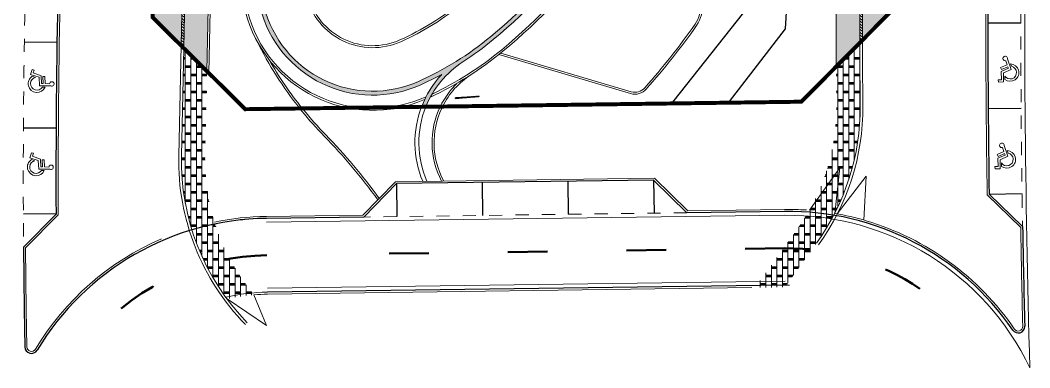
# Model space of a CAD drawing. Header units: inches. Extents: x 685564 to 685654, y 2762991 to 2763113.
# Drawn here: x 685568 to 685644.5, y 2762990.9 to 2763017.2 of the extents above; entities that cross this region are included whole.
import ezdxf

# ---------------------------------------------------------------- set-up
doc = ezdxf.new("R2010")
doc.units = ezdxf.units.IN
doc.header["$MEASUREMENT"] = 0
for name, pattern in [('BASE SITE$0$CENTER', [2, 1.25, -0.25, 0.25, -0.25]), ('J24-02000-XREF-ROAD BASE-(180-188)$0$0.3-0.6', [0.8999999999999999, 0.3, -0.6]), ('J24-02000-XREF-ROAD BASE-(180-188)$0$DASHED2', [0.375, 0.25, -0.125]), ('J24-02000-XREF-ROAD BASE-(180-188)$0$X-Road Base$0$1-1', [0.2, 0.1, -0.1])]:
    doc.linetypes.add(name, pattern=pattern)
for name, color, linetype, lineweight in [('BASE SITE$0$J22-04200-XRF-ROAD BASE$0$J22-04200-XRF-ROAD BASE$0$L-SITE', 91, 'Continuous', 9), ('BASE SITE$0$L-BASE-ROAD CENTER', 10, 'BASE SITE$0$CENTER', 9), ('H - CURB STONE 15 CM', 210, 'Continuous', 5), ('H - OLD HATCH', 144, 'Continuous', 5), ('H - SEPERATION LINE', 214, 'Continuous', 5), ('HDB -HS-BASE- ASPHALT-COLOR (BLUE)', 253, 'Continuous', 9), ('HDB -HS-BASE- ASPHALT-COLOR (RED)', 253, 'Continuous', 9), ('HDB -HS-BASE- ASPHALT-COLOR (WHITE)', 253, 'Continuous', 9), ('HDB -HS-BASE- CURB CONC. 10 CM', 150, 'Continuous', 20), ('HDB -HS-BASE- CURB CONC. 15 CM', 34, 'Continuous', 20), ('HDB -HS-BASE- EXISTING R-CURB', 253, 'Continuous', 20), ('HDB -HS-BASE- LIMIT OF WORK', 1, 'Continuous', 9), ('HDB -HS-BASE- SEPERATION LINE', 253, 'Continuous', 9), ('HDB -HS-BASE- TACTILE - (FIBER GLASS)', 253, 'Continuous', 9), ('J24-02000-XREF-ROAD BASE-(180-188)$0$C-M-1', 7, 'J24-02000-XREF-ROAD BASE-(180-188)$0$0.3-0.6', 50), ('J24-02000-XREF-ROAD BASE-(180-188)$0$C-PARKING', 8, 'J24-02000-XREF-ROAD BASE-(180-188)$0$DASHED2', 15), ('J24-02000-XREF-ROAD BASE-(180-188)$0$C-RD-SHY', 253, 'Continuous', 9)]:
    doc.layers.add(name, color=color, linetype=linetype, lineweight=lineweight)
for name, color, linetype in [('HDB -HS- FURNITURE-SIGNAGE-2', 10, 'Continuous'), ('HDB -PL-SEPERATION MOWING', 40, 'Continuous'), ('J24-02000-XREF-ROAD BASE-(180-188)$0$C-EXISTING ROAD', 253, 'Continuous'), ('J24-02000-XREF-ROAD BASE-(180-188)$0$C-PARKING LINE', 8, 'J24-02000-XREF-ROAD BASE-(180-188)$0$DASHED2')]:
    doc.layers.add(name, color=color, linetype=linetype)
pattern_1 = [(90, (-2000, 0), (-0.4191, -3.847824497393695e-11), []), (180.0000000052604, (-2000.000000000116, 1.143000000156462), (-0.4190999999416997, -0.6350000000384782), [0.4191, -0.4191]), (180.0000000052604, (-2000.000000000116, 1.015999999828637), (-0.4190999999416997, -0.6350000000384782), [0.4191, -0.4191]), (90, (-2000.069850000087, 1.143000000156462), (-0.4191000000583004, 0.6349999999615218), [-1.143, 0.127]), (90, (-2000.139700000058, 1.143000000156462), (-0.4191000000583004, 0.6349999999615218), [-1.143, 0.127]), (90, (-2000.209550000145, 1.143000000156462), (-0.4191000000583004, 0.6349999999615218), [-1.143, 0.127]), (90, (-2000.279400000116, 1.143000000156462), (-0.4191000000583004, 0.6349999999615218), [-1.143, 0.127]), (90, (-2000.349250000087, 1.143000000156462), (-0.4191000000583004, 0.6349999999615218), [-1.143, 0.127])]
pattern_2 = [(170.3916718562587, (685662.7135365393, 2762594.455906399), (-0.04197170735124682, -0.2479324653651096), []), (260.3916718562587, (685662.0373570883, 2762594.570374691), (0.3336835432019495, -0.3115259613518472), [0.25146, -0.25146]), (260.3916718562587, (685662.1124881385, 2762594.557655992), (0.3336835432019495, -0.3115259613518472), [0.25146, -0.25146]), (170.3916718562587, (685662.0303618038, 2762594.529052614), (-0.4176269579044432, -0.184338969378372), [-0.6858, 0.0762]), (170.3916718562587, (685662.0233665192, 2762594.487730536), (-0.4176269579044432, -0.184338969378372), [-0.6858, 0.0762]), (170.3916718562587, (685662.0163712347, 2762594.446408459), (-0.4176269579044432, -0.184338969378372), [-0.6858, 0.0762]), (170.3916718562587, (685662.0093759501, 2762594.405086381), (-0.4176269579044432, -0.184338969378372), [-0.6858, 0.0762]), (170.3916718562587, (685662.0023806655, 2762594.363764304), (-0.4176269579044432, -0.184338969378372), [-0.6858, 0.0762])]
pattern_3 = [(349.3916718562588, (685662.7135365393, 2762594.455906399), (0.1636597631718714, 0.8738057461006576), []), (349.3916718562588, (685662.6726215986, 2762594.237454962), (0.1636597631718714, 0.8738057461006576), []), (259.3916718562588, (685662.7135365393, 2762594.455906399), (0.8738057461006576, -0.1636597631718713), [-0.22225, 0.22225]), (259.3916718562588, (685662.9319879758, 2762594.414991458), (0.8738057461006576, -0.1636597631718713), [-0.22225, 0.22225]), (259.3916718562588, (685663.1504394124, 2762594.374076517), (0.8738057461006576, -0.1636597631718713), [0.22225, -0.22225]), (259.3916718562588, (685663.368890849, 2762594.333161576), (0.8738057461006576, -0.1636597631718713), [0.22225, -0.22225]), (349.3916718562588, (685662.6317066578, 2762594.019003525), (0.1636597631718714, 0.8738057461006576), [0.22225, -0.22225]), (349.3916718562588, (685662.5907917169, 2762593.800552089), (0.1636597631718714, 0.8738057461006576), [0.22225, -0.22225])]
pattern_4 = [(138.3916718562587, (685662.7135365393, 2762594.455906399), (-0.1054155404908226, -0.1186976255997893), [])]

# ---------------------------------------------------------------- blocks, each defined once
blk = doc.blocks.new('BASE SITE$0$Site Base$0$BASE SITE-03-THadeq$0$BASE SITE FOR PUBLIC GARDEN$0$sign')
at = {"layer": 'HDB -HS- FURNITURE-SIGNAGE-2'}
h = blk.add_hatch(dxfattribs=at)
h.set_pattern_fill('ANSI31', color=256, scale=99.99999999999997, style=0)
h.set_pattern_definition([(44.99999999999999, (9.5367431640625e-07, 2.384185791015625e-07), (-8.83883476483184, 8.838834764831837), [])])
h.paths.add_polyline_path([(900.0000009536743, 2.384185791015625e-07), (900.0000009536743, 40.67097973823547), (-899.9999990463257, 40.67097973823547), (-899.9999990463257, 2.384185791015625e-07)])
for points, elevation in [([(-900, 40.67097926139832), (900, 40.67097926139832), (899.9999990463257, -4.76837158203125e-07), (-900, 0)], -2.980232238769531e-08), ([(-900, 40.67097926139832), (-900, 0)], -2.980232238769531e-08), ([(900, 40.67097926139832), (-900, 0)], -2.980232238769531e-08), ([(-900, 40.67097926139832), (899.9999990463257, -4.76837158203125e-07)], -7.450580596923828e-08)]:
    blk.add_lwpolyline(points, dxfattribs=dict(at, elevation=elevation))
blk = doc.blocks.new('BASE SITE$0$J22-04200-XRF-ROAD BASE$0$A$C0f5c477c')
at = {"layer": 'BASE SITE$0$J22-04200-XRF-ROAD BASE$0$J22-04200-XRF-ROAD BASE$0$L-SITE', "extrusion": (0.0003521209908371784, -0.003184630391826309, 0.9999948670568641)}
for p, q in [((-0.9804923733463511, -0.2617815374396741, -0.0004884279974696525), (-0.764217690215446, 0.01685088407248259, 0.0003227625887078783)), ((-0.764217690215446, 0.01685088407248259, 0.0003227625887078783), (-0.2812487193732522, -0.3535203980281949, -0.001026803491656813)), ((-0.866736755007878, -0.3595544160343707, -0.0008398560230555522), (-0.9804923733463511, -0.2617815374396741, -0.0004884279974696525)), ((-0.7371959646116011, -0.1926635736599565, -0.0003539819108765597), (-0.866736755007878, -0.3595544160343707, -0.0008398560230555522)), ((-0.2924215810489841, -0.5337448199279606, -0.001596820390752242), (-0.7371959646116011, -0.1926635736599565, -0.0003539819108765597)), ((-0.4040627335198224, -0.1580898012034595, -0.00036118046481288), (-0.5914106668205932, -0.01441950676962733, 0.0001623281480742879)), ((0.1644757182803005, -0.2658081166446209, -0.000904420598016575), (-0.2924215810489841, -0.5337448199279606, -0.001596820390752242)), ((-0.2812487193732522, -0.3535203980281949, -0.001026803491656813), (0.2084464361541905, -0.06635016109794378, -0.0002847005623675637)), ((-0.1788569345371798, -0.5928647881373763, -0.001825085305817317), (0.2264649256831035, -0.3551732911728323, -0.001210844923053049)), ((-0.1070950585417449, -0.7152351825498044, -0.002240060774969992), (-0.1788569345371798, -0.5928647881373763, -0.001825085305817317)), ((0.3075543266022578, -0.4720737771131098, -0.001611685101091974), (-0.1070950585417449, -0.7152351825498044, -0.002240060774969992)), ((0.2264649256831035, -0.3551732911728323, -0.001210844923053049), (0.1644757182803005, -0.2658081166446209, -0.000904420598016575)), ((0.2084464361541905, -0.06635016109794378, -0.0002847005623675637), (0.6450816795113496, -0.6958143273368478, -0.002443070790252711)), ((0.4741549869650044, -0.7122494098730385, -0.002435223536848124), (0.3075543266022578, -0.4720737771131098, -0.001611685101091974)), ((0.4932162499753758, -0.3266661637462676, -0.001213989014160611), (0.3934690812602639, -0.1828681780025363, -0.000720919976456384))]:
    blk.add_line(p, q, dxfattribs=at)
for centre, radius, start, end in [((5.820637628967212e-11, 4.656705768535763e-10), 0.591586447815917, 326.4826470325048, 181.3966790150843), ((5.820637628967212e-11, 4.656705768535763e-10), 0.4338884742566258, 335.0728445918259, 201.3680541408986), ((0.5716089818998996, -0.828730310634439), 0.1518686232434917, 129.9182379710162, 61.06634018866875)]:
    blk.add_arc(centre, radius, start, end, dxfattribs=at)

msp = doc.modelspace()

# ---------------------------------------------------------------- hatches: boundary and pattern name
at = {"layer": 'H - OLD HATCH'}
h = msp.add_hatch(dxfattribs=at)
h.set_pattern_fill('BRSTONE', color=256, scale=0.05, angle=90.00000000526042)
h.set_pattern_definition(pattern_1)
edge = h.paths.add_edge_path()
edge.add_arc((686609.5636761183, 2763018.204572058), 977.9434717367642, 180.1563551401062, 180.4369388871816, ccw=False)
edge.add_line((685631.6238457325, 2763015.535853698), (685629.8304379061, 2763013.726586623))
edge.add_arc((686609.5636757903, 2763018.204622186), 979.7434716381823, 180.2618781742475, 180.4369418186868)
edge.add_arc((685614.0491529147, 2763010.61260902), 15.79999999942987, -29.4956646151079, 0.43693888658361857, ccw=False)
edge.add_arc((685626.1810529724, 2762982.146716715), 20.75000000044469, 80.19114034371302, 85.5213758262775, ccw=False)
edge.add_arc((685614.0491527648, 2763010.612608724), 17.59999999853281, 332.8940239744818, 360.4369398422252)
h = msp.add_hatch(dxfattribs=at)
h.set_pattern_fill('BRSTONE', color=256, scale=0.05, angle=90.00000000526042)
h.set_pattern_definition(pattern_1)
edge = h.paths.add_edge_path()
edge.add_line((685582.1332317614, 2763013.375936848), (685580.3699996435, 2763015.123740811))
edge.add_line((685580.3699996435, 2763015.123740811), (685580.1963431534, 2763006.959179089))
edge.add_arc((685597.7923634415, 2763006.584919794), 17.60000000006702, 178.7815287225629, 196.82954500646)
edge.add_arc((685586.9189372759, 2762981.617471014), 20.74999999774711, 101.7514873865776, 106.72894824720129, ccw=False)
edge.add_arc((685597.7923634411, 2763006.584919794), 15.79999999923221, 178.7815287219431, 197.1247683366719, ccw=False)
edge.add_line((685581.9959361377, 2763006.92090257), (685582.1332317614, 2763013.375936848))
h = msp.add_hatch(dxfattribs=at)
h.set_pattern_fill('BRSTONE', color=256, scale=0.05, angle=90.00000000526042)
h.set_pattern_definition(pattern_1)
edge = h.paths.add_edge_path()
edge.add_arc((685626.1810529724, 2762982.146716715), 20.75000000045005, 80.19114034371299, 85.5213758262775)
edge.add_arc((685614.0491529123, 2763010.61260902), 15.80000000134542, 324.2589275440931, 330.5043353890491, ccw=False)
edge.add_line((685626.873460024, 2763001.383462409), (685623.693330436, 2762996.964531797))
edge.add_line((685623.693330436, 2762996.964531797), (685625.9327181473, 2762996.994718309))
edge.add_line((685625.9327181473, 2762996.994718309), (685628.334457037, 2763000.332040644))
edge.add_arc((685614.0491529122, 2763010.61260902), 17.60000000188364, 324.2589275448762, 332.8940229003306)
h = msp.add_hatch(dxfattribs=at)
h.set_pattern_fill('BRSTONE', color=256, scale=0.05, angle=90.00000000526042)
h.set_pattern_definition(pattern_1)
edge = h.paths.add_edge_path()
edge.add_arc((685586.9189372759, 2762981.617471014), 20.74999999774559, 101.7514873865776, 106.7289482472013)
edge.add_arc((685597.7923634422, 2763006.584919794), 17.60000000088809, 196.8295450072526, 216.5488611205982)
edge.add_arc((685586.9189372875, 2762981.617471013), 14.84999999900503, 94.71363308480812, 102.70318616000998, ccw=False)
edge.add_arc((685597.7923634412, 2763006.584919794), 15.79999999959191, 197.1247683381614, 220.0550732043058, ccw=False)
at = {"layer": 'HDB -HS-BASE- ASPHALT-COLOR (BLUE)'}
h = msp.add_hatch(dxfattribs=at)
h.set_pattern_fill('BOX', color=256, scale=0.035, angle=224)
h.set_pattern_definition(pattern_3)
h.paths.add_polyline_path([(685594.8567814353, 2763103.103829821, -0.005558992174496256), (685614.3061837814, 2763102.454539739, 0.05624110609308549), (685613.7536913973, 2763104.530929411, 0.005375374689294758), (685594.9023969051, 2763105.153322253, 0.1077997410594611), (685588.6895859528, 2763103.942252661, 0.2935845992618385), (685579.7253207623, 2763090.622780306), (685578.1659594958, 2763017.308495765), (685580.1740849633, 2763015.317941251), (685581.7748572166, 2763090.579187606, -0.4145026630126847)])
h = msp.add_hatch(dxfattribs=at)
h.set_pattern_fill('BOX', color=256, scale=0.035, angle=224)
h.set_pattern_definition(pattern_3)
h.paths.add_polyline_path([(685614.0762442417, 2763104.516747763, -0.05459309394906626), (685614.6102273278, 2763102.440951235, -0.001573380600005378), (685620.1119417764, 2763102.176756753, -0.4005902697732342), (685632.2576355956, 2763089.33723563, -0.0005158602859908865), (685632.0586811422, 2763052.672012627, -0.002998614858845619), (685631.8933601491, 2763030.16491471, 0.003689155610750146), (685631.8233179172, 2763015.73708983), (685633.8702874639, 2763017.802160891, -0.003161054172988933), (685633.9431928704, 2763030.138701941, 0.002997766158958707), (685634.10867221, 2763052.664010239, 0.0005157866302563479), (685634.3076158019, 2763089.328226993, 0.4005902697550076), (685620.2167132079, 2763104.224077672, 0.001751919124102763)])
at = {"layer": 'HDB -HS-BASE- ASPHALT-COLOR (RED)'}
h = msp.add_hatch(dxfattribs=at)
h.set_pattern_fill('BRSTONE', color=256, scale=0.03, angle=135)
h.set_pattern_definition(pattern_2)
h.paths.add_polyline_path([(685594.8122786852, 2763101.104325005, -0.004321876532306083), (685609.9001793558, 2763100.638005959, -0.001287156426287463), (685614.391946698, 2763100.448723273, 0.04721046872790379), (685614.3339712871, 2763102.253103822, 0.005569483612467556), (685594.8523311454, 2763102.903879341, 0.4145026630483832), (685581.9748119927, 2763090.574934659), (685580.3699996435, 2763015.12374081), (685582.1332319056, 2763013.375936705), (685583.7744051238, 2763090.536658135, -0.4145026631048138)])
h = msp.add_hatch(dxfattribs=at)
h.set_pattern_fill('BRSTONE', color=256, scale=0.03, angle=135)
h.set_pattern_definition(pattern_2)
h.paths.add_polyline_path([(685632.0576375272, 2763089.338114521, 0.4005902697549744), (685620.1017201745, 2763101.977018127, 0.001563146124508598), (685614.6370473726, 2763102.239545969, -0.04657987291952496), (685614.6900685999, 2763100.410063587, -0.001524769224945292), (685620.0095932793, 2763100.154099557, -0.4005902698167392), (685630.2575224409, 2763089.320753609, -0.0005157812731147128), (685630.0586266443, 2763052.665272669, -0.002997704109577329), (685629.8935056848, 2763030.188991525, 0.004200797463463335), (685629.8304385521, 2763013.726587275), (685631.6238457327, 2763015.535853698, -0.003740499564386558), (685631.6933764723, 2763030.167472292, 0.002998697709421768), (685631.8586820129, 2763052.672793206, 0.0005158674755305588)])
at = {"layer": 'HDB -HS-BASE- ASPHALT-COLOR (WHITE)'}
h = msp.add_hatch(dxfattribs=at)
h.set_pattern_fill('ANSI31', color=256, scale=0.05, angle=58)
h.set_pattern_definition(pattern_4)
h.paths.add_polyline_path([(685581.9748119927, 2763090.574934659, -0.4145026630224126), (685594.8523311458, 2763102.903879339, -0.005569483612399751), (685614.3339712872, 2763102.253103821, 0.005305932532095368), (685614.3061837814, 2763102.454539739, 0.005559044003935131), (685594.8566000427, 2763103.103833857, 0.4144985104989595), (685581.7748572163, 2763090.579187605), (685580.1740849633, 2763015.317941251), (685580.3699996434, 2763015.12374081)])
h = msp.add_hatch(dxfattribs=at)
h.set_pattern_fill('ANSI31', color=256, scale=0.05, angle=58)
h.set_pattern_definition(pattern_4)
edge = h.paths.add_edge_path()
edge.add_arc((686609.5636970877, 2763018.20617823), 977.9434716858722, 179.299129022771, 180.1563551390139)
edge.add_line((685631.6238667528, 2763015.537459888), (685631.8233389374, 2763015.738696021))
edge.add_arc((686609.5636970877, 2763018.20617823), 977.7434716858405, 179.2991290227726, 180.1445946413764, ccw=False)
edge.add_arc((683754.7375799207, 2763055.209699835), 1877.322845060674, 359.2356491864137, 359.9227211906125)
edge.add_arc((667863.1932653228, 2763167.423364475), 17769.23594413757, 359.6300070339678, 359.7482153968086)
edge.add_arc((685619.4577591885, 2763089.393484671), 12.80000000023042, 359.7482153915879, 447.0704501638497)
edge.add_arc((685575.3823942045, 2762228.124179794), 875.1963435222247, 87.07045016945766, 87.43104214378613)
edge.add_arc((685604.8658016352, 2763101.040850658), 9.844496620272077, 366.993860487505, 368.17642416579315, ccw=False)
edge.add_arc((685575.3823941426, 2762228.124179783), 874.9963435366109, 87.07045016544612, 87.42869657646958, ccw=False)
edge.add_arc((685619.4577591884, 2763089.393484671), 12.60000000009702, -0.2517846084489861, 87.07045016376952, ccw=False)
edge.add_arc((667863.193265323, 2763167.423364474), 17769.03594413729, 359.6300070339683, 359.7482153968091, ccw=False)
edge.add_arc((683754.6650228967, 2763055.210450393), 1877.195405640767, 359.2356558303639, 359.9227324552519, ccw=False)
edge.add_arc((685631.8938776407, 2763030.16612661), 0.2005012572239777, 179.2356558304004, 179.2990497441515)
at = {"layer": 'HDB -HS-BASE- TACTILE - (FIBER GLASS)'}
h = msp.add_hatch(dxfattribs=at)
h.set_pattern_fill('HEX', color=256, scale=0.015, angle=1.101909530502398e-09)
h.set_pattern_definition([(1.101909530502398e-09, (0, 0), (-1.586422727553294e-12, 0.08248891973099999), [0.04762499999999999, -0.09524999999999999]), (120.0000000011019, (0, 0), (-0.0714375000169882, -0.04124445986687385), [0.04762499999999997, -0.09524999999999995]), (60.00000000110191, (0.04762500000651926, 0), (-0.07143750001857462, 0.04124445986412612), [0.04762499999999999, -0.09524999999999999])])
edge = h.paths.add_edge_path()
edge.add_line((685598.7123819803, 2763010.655217676), (685598.3922821917, 2763010.659921822))
edge.add_arc((685605.4855016058, 2763007.959118529), 7.590000005359878, 136.9629967561096, 159.1552453876894, ccw=False)
edge.add_arc((685588.4976648696, 2763034.256640107), 24.01728729522852, 294.046486830675, 298.446122335038, ccw=False)
edge.add_arc((685594.6983702903, 2763020.35998278), 8.800000001379308, 194.4713682650765, 294.0464868183484, ccw=False)
edge.add_arc((685609.4328532167, 2763024.162724618), 24.01728729548865, 178.8260988688334, 194.4713682553789, ccw=False)
edge.add_arc((685630.101748254, 2763023.739191941), 44.6905212465797, 164.9812096176381, 178.8260988677832, ccw=False)
edge.add_arc((685659.532998233, 2763015.842766273), 75.16267269090964, 154.258927541327, 164.9812096122485, ccw=False)
edge.add_arc((685659.5329982509, 2763015.842766273), 75.1626727068395, 143.5366454787571, 154.2589275475821, ccw=False)
edge.add_arc((685635.026162444, 2763033.952625836), 44.69052124598123, 129.6917562205878, 143.5366454691452, ccw=False)
edge.add_arc((685621.8230546211, 2763049.86050269), 24.0172872908189, 114.04648684264649, 129.6917562378655, ccw=False)
edge.add_arc((685615.622349198, 2763063.757160012), 8.80000000067112, 14.471368266023717, 114.04648682289579, ccw=False)
edge.add_arc((685600.8878662732, 2763059.954418168), 24.01728729462333, -1.1739011278801854, 14.471368267384605, ccw=False)
edge.add_arc((685580.2189712379, 2763060.377950852), 44.69052124364894, 352.06669874095553, 358.8260988617349, ccw=False)
edge.add_arc((685569.5590581218, 2763069.130548387), 56.91340101852016, 344.8013401172487, 381.0220811879633)
edge.add_arc((685603.4164892612, 2763082.131506436), 20.64564288073456, 21.04970948289462, 36.82773528264045)
edge.add_arc((685609.100258882, 2763087.392502188), 12.96758038966825, 33.2721719890086, 63.43473749500714)
edge.add_arc((685615.3467968071, 2763099.885462841), 0.9999999996429414, 173.4014979236758, 243.4347374919706, ccw=False)
edge.add_arc((685604.8292742892, 2763101.044592751), 9.581219339526262, 353.7431340272525, 355.2379019201795)
edge.add_arc((685575.3823948331, 2762228.124180618), 872.9963426710186, 87.42015616529892, 87.43985873420309, ccw=False)
edge.add_arc((685604.8658016333, 2763101.040850649), 9.844496622037525, 353.7312031532302, 355.3087874761639, ccw=False)
edge.add_arc((685615.3467968073, 2763099.885462841), 0.6999999999325822, 173.4014979244423, 243.4347374843001)
edge.add_arc((685609.1002588822, 2763087.392502188), 13.26758038989314, 33.27217199034391, 63.43473749624252, ccw=False)
edge.add_arc((685603.4436219443, 2763082.14411973), 20.91579044751669, 21.043762884359978, 36.79366452766908, ccw=False)
edge.add_arc((685569.5590581204, 2763069.130548387), 57.21340101999459, -17.683926556147185, 21.022081187618824, ccw=False)
edge.add_arc((685580.2189712385, 2763060.377950852), 44.69052124316253, 344.98120961647777, 348.8699886621075, ccw=False)
edge.add_arc((685550.7877212451, 2763068.274376517), 75.16267270087553, 334.2589275445916, 344.98120961612443, ccw=False)
edge.add_arc((685550.7877212643, 2763068.274376506), 75.16267267869121, 323.5366454717035, 334.2589275459061, ccw=False)
edge.add_arc((685575.2945570559, 2763050.164516935), 44.69052122534918, 309.69175622416606, 323.5366454770642, ccw=False)
edge.add_arc((685588.4976648721, 2763034.256640107), 24.01728729380113, 302.8619032514122, 309.6917562186069, ccw=False)
edge.add_arc((685605.4855016032, 2763007.959118532), 7.290000001801034, 122.8619032575192, 158.2945414619704)
edge = h.paths.add_edge_path(flags=16)
edge.add_arc((685588.4976648703, 2763034.256640105), 23.71728729355476, 294.046486830558, 309.6917562244387)
edge.add_arc((685575.2945570564, 2763050.164516936), 44.39052122542326, 309.6917562232034, 323.53664547592)
edge.add_arc((685550.7877212642, 2763068.274376506), 74.86267267866232, 323.5366454718415, 334.258927546057)
edge.add_arc((685550.787721245, 2763068.274376518), 74.86267270122576, 334.2589275440952, 344.9812096155594)
edge.add_arc((685580.2189712378, 2763060.377950851), 44.39052124376136, 344.9812096168829, 358.8260988626546)
edge.add_arc((685600.8878662715, 2763059.954418169), 23.71728729620562, 358.8260988706735, 374.4713682663473)
edge.add_arc((685615.6223491981, 2763063.757160012), 8.500000000577765, 14.47136826906181, 114.0464868234739)
edge.add_arc((685621.8230546206, 2763049.860502689), 23.71728729096087, 114.046486841361, 129.691756236237)
edge.add_arc((685635.0261624445, 2763033.952625837), 44.39052124598085, 129.6917562212937, 143.5366454701119)
edge.add_arc((685659.532998251, 2763015.842766274), 74.86267270657788, 143.53664547921, 154.2589275480607)
edge.add_arc((685659.5329982304, 2763015.842766272), 74.86267268885942, 154.2589275399275, 164.9812096108158)
edge.add_arc((685630.101748254, 2763023.739191941), 44.39052124669299, 164.9812096172759, 178.8260988675389)
edge.add_arc((685609.4328532183, 2763024.162724619), 23.71728729714629, 178.8260988695948, 194.471368255279)
edge.add_arc((685594.6983702905, 2763020.359982779), 8.500000001134085, 194.4713682616106, 294.0464868173327)

# ---------------------------------------------------------------- linework, layer by layer
at = {"layer": 'BASE SITE$0$L-BASE-ROAD CENTER', "linetype": 'Continuous'}
for points in [[(685629.8503200472, 2763002.417298334, 0.04817579725106186), (685625.9033941941, 2763002.744845407), (685618.5211501257, 2763002.645334188), (685615.9876807713, 2763005.111410632), (685596.4894521562, 2763004.848578296), (685594.02337571, 2763002.315108942), (685586.641278495, 2763002.215599704, 0.06972577202162646), (685580.990206713, 2763001.345880829)], [(685626.2882368685, 2762997.146333764, 0.005156206553659417), (685625.9788742512, 2762997.145354112), (685586.7167585518, 2762996.616108409, 0.0531985844427199), (685583.5566555535, 2762996.235783553)]]:
    msp.add_lwpolyline(points, format="xyb", dxfattribs=at)
at = {"layer": 'H - CURB STONE 15 CM'}
for points in [[(685589.1690820665, 2763010.550545711, 0.002205420696592485), (685589.3241198104, 2763010.357984804, 0.02282917597515408), (685591.0258313299, 2763008.44850185, -0.03746478564334293), (685595.0830072609, 2763003.618748231, -0.03746478564334293)], [(685589.3592457417, 2763010.553108272, 0.001159635547982268), (685589.4405407724, 2763010.452568944, 0.02282917597424601), (685591.1331437759, 2763008.553306616, -0.03730774793434809), (685595.1892526123, 2763003.727897055, -0.03730774793434809)], [(685599.8212244839, 2763010.694089234, 0.2372014932058586), (685599.9114207207, 2763005.044719394)], [(685599.9893999068, 2763010.696355491, 0.005472954234185011), (685599.9307991301, 2763010.575390777, 0.2380118394787462), (685600.0805073248, 2763005.046998649)]]:
    msp.add_lwpolyline(points, format="xyb", dxfattribs=at)
at = {"layer": 'H - SEPERATION LINE'}
for p, q in [((685580.1740849633, 2763015.317941251), (685579.9963883772, 2763006.963432036)), ((685580.3699996434, 2763015.12374081), (685580.1963431537, 2763006.95917909))]:
    msp.add_line(p, q, dxfattribs=at)
for points in [[(685598.4853615211, 2763005.025496393, -0.1930379611995311), (685598.3980074415, 2763010.674910596, -0.1893952111450441)], [(685598.7220084505, 2763010.679276688, 0.2016397047643694), (685598.8099035155, 2763005.029871156)]]:
    msp.add_lwpolyline(points, format="xyb", dxfattribs=at)
for centre, radius, start, end in [((686609.5636760676, 2763018.204572039), 977.7434716858701, 180.1445946445644, 180.4369388801599), ((686609.5636760676, 2763018.204572039), 977.9434716858701, 180.1563551236256, 180.4369388801599), ((685614.0491529147, 2763010.61260902), 17.5999999998301, 324.2589275474709, 0.4369388801598594), ((685614.0491529147, 2763010.61260902), 17.7999999998301, 324.2589275474709, 0.4369388801598594), ((685597.7923634414, 2763006.584919794), 17.79999999984964, 178.7815287155798, 224.2589275441791), ((685597.7923634414, 2763006.584919794), 17.59999999984964, 178.7815287155798, 224.2589275441791)]:
    msp.add_arc(centre, radius, start, end, dxfattribs=at)
at = {"layer": 'HDB -HS-BASE- CURB CONC. 10 CM'}
for points in [[(685629.6313740988, 2763013.525762479), (685627.1901000002, 2763011.062899999), (685600.0456964418, 2763010.697114118)], [(685629.6804792436, 2763013.717349897), (685627.147865396, 2763011.162339944), (685600.0975649133, 2763010.797822153)], [(685589.1690820665, 2763010.549693368), (685585.0396999996, 2763010.494899999), (685582.2801679155, 2763013.230286375)], [(685589.0904950766, 2763010.649495787), (685585.0803030479, 2763010.595456227), (685582.2831009143, 2763013.368183041)]]:
    msp.add_lwpolyline(points, dxfattribs=at)
at = {"layer": 'HDB -HS-BASE- CURB CONC. 15 CM'}
for p, q in [((685582.2801679154, 2763013.230286375), (685582.1332319053, 2763013.375936705)), ((685629.8304385521, 2763013.726587275), (685629.6811368917, 2763013.575965329)), ((685589.3592457416, 2763010.553108272), (685589.1690820665, 2763010.550545711)), ((685599.8212244841, 2763010.694089234), (685599.9893999068, 2763010.696355491))]:
    msp.add_line(p, q, dxfattribs=at)
for points in [[(685614.3919467689, 2763100.44872327, 0.001287156446606396), (685609.9001793558, 2763100.638005959, 0.004321876532304589), (685594.8122786852, 2763101.104325005, 0.4145026630709366), (685583.7744051238, 2763090.536658137), (685582.1332319056, 2763013.375936705)], [(685614.3852456037, 2763100.29887303, 0.001287156446594145), (685609.8942497985, 2763100.488123204, 0.00432187653230619), (685594.8089409677, 2763100.954362144, 0.4145026630667287), (685583.9243712057, 2763090.533468427), (685582.2801679154, 2763013.230286375)], [(685629.8304385521, 2763013.726587275, -0.004200797463279862), (685629.8935056848, 2763030.188991524, 0.002997704109839546), (685630.0586266443, 2763052.665272671, 0.0005157812731008779), (685630.2575224409, 2763089.32075361, 0.4005902697444713), (685620.0095932818, 2763100.154099557, 0.001524352632279868), (685614.6915221926, 2763100.409998084)], [(685620.5121260256, 2763065.019135679, -0.06837160637177045), (685621.1508998533, 2763059.539202124, -0.06048331801458817), (685619.7610008604, 2763049.768795698, -0.0468189457032339), (685615.1138231775, 2763037.259502141, -0.0468189457153731), (685608.2204445697, 2763025.83321591, -0.06048331804028128), (685601.4415119783, 2763018.661135744, -0.06837160637215521), (685596.7561327383, 2763015.74824626, -0.06837160637215521)], [(685620.6573669215, 2763065.056620105, -0.06837160637101024), (685621.3008683713, 2763059.536129074, -0.06048331801567829), (685619.9058769944, 2763049.729925327, -0.04681894570265847), (685615.2489380657, 2763037.194356405, -0.04681894571513762), (685608.3410801401, 2763025.74406963, -0.06048331803986175), (685601.5373105446, 2763018.545712026, -0.06837160637291867), (685596.8172543952, 2763015.611263987, -0.06837160637291867)], [(685626.0587776114, 2763060.12194396, -0.06422372898808072), (685624.4936212385, 2763048.499030227, -0.04681894570358521), (685619.5275761924, 2763035.131408084, -0.04681894571471415), (685612.1612065337, 2763022.921104108, -0.06048331804175731), (685604.5709318122, 2763014.890627622, -0.0649219358848772), (685599.0675303432, 2763011.416537357, -0.06282618260655705)], [(685625.8925889531, 2763059.13522147, -0.05879890751500198), (685624.3487451045, 2763048.537900598, -0.04681894570281824), (685619.3924613042, 2763035.19655382, -0.04681894571473542), (685612.0405709634, 2763023.010250387, -0.06048331804213945), (685604.4751332458, 2763015.00605134, -0.06282618260700464), (685599.1937185824, 2763011.641178614, -0.06837160637651138)], [(685619.2534079179, 2763016.848542792, -0.02733509764282257), (685615.4371555684, 2763012.021686703, -0.2916341688352407), (685614.2488084586, 2763011.680473185), (685604.2617274708, 2763014.638111108)], [(685619.1308351674, 2763016.9350062, -0.02733509764382505), (685615.3247471994, 2763012.121006181, -0.2916341688684631), (685614.2914018866, 2763011.824298773), (685604.4032191001, 2763014.752648352)], [(685585.9231329791, 2763015.669811124, 0.0542342521147758), (685589.1690820665, 2763010.550545711, 0.0542342521147758)], [(685586.8420619211, 2763014.254172527, 0.04020940849969139), (685589.3592457415, 2763010.553108273, 0.04020940849969139)], [(685602.1538390223, 2763013.116600909, 0.1345979954236721), (685599.9893999068, 2763010.696355491, 0.07735815054830265)], [(685601.109623458, 2763012.477502146, 0.08812429071333813), (685599.8212244841, 2763010.694089234, 0.0804377692160498)]]:
    msp.add_lwpolyline(points, format="xyb", dxfattribs=at)
for centre, radius, start, end in [((685617.5047977348, 2763018.099481305), 1.999999999999998, 324.3919255012239, 59.25892753961946), ((685617.5047977348, 2763018.099481305), 2.149999999999998, 324.3919255012239, 59.25892753961946), ((685594.6983702894, 2763020.359982778), 5.199999999999995, 194.4713682657775, 294.0464868218864), ((685594.6983702894, 2763020.359982778), 5.049999999999994, 194.4713682657775, 294.0464868218864), ((685594.6983702894, 2763020.359982778), 9.94999999999999, 194.4713682657775, 293.2868043529409), ((685594.6983702894, 2763020.359982778), 9.79999999999999, 194.4713682657775, 294.3291320334721)]:
    msp.add_arc(centre, radius, start, end, dxfattribs=at)
at = {"layer": 'HDB -HS-BASE- EXISTING R-CURB'}
for points in [[(685572.448621834, 2763087.093296926), (685571.0169589743, 2763019.782827898, 0.00625857110301972), (685570.8656472701, 2763002.489231859), (685568.3796037696, 2762999.978133841, 0.002708647526811924), (685568.4757040403, 2762992.466640618, 0.7535121380736779), (685569.1257716928, 2762992.29294564, -0.1569015548848973), (685578.6884696423, 2763000.665355475)], [(685627.80136158, 2763002.833357333), (685630.115774266, 2763006.057116488), (685629.7160617944, 2763002.593384235, -0.0297048103737546), (685632.1141880129, 2763002.030388625, -0.1722525903380179), (685643.3243165347, 2762993.837354613, 0.7678805105563746), (685643.9727942966, 2762994.029248532, -0.0003925451854457941), (685643.9727882174, 2762994.029483981, -0.001941172376287858), (685643.8141859078, 2763001.527632159), (685641.2745436158, 2763003.989385372, -0.006727941026461209), (685641.2426457828, 2763030.049330823, 0.00188779294839181), (685641.4335929778, 2763052.629844695), (685641.571485571, 2763082.090716689)], [(685627.580369772, 2763002.849480118, 0.02024455576707684), (685625.9013724069, 2763002.894831781), (685618.581254728, 2763002.796158013), (685616.0477853746, 2763005.262234459), (685596.4253039788, 2763004.997727217), (685593.9592275325, 2763002.464257864), (685586.6392567076, 2763002.365586077, 0.04794247032455988), (685582.6928435633, 2763001.932554864)], [(685629.9218620183, 2763002.556735032, 0.0001363762836266555), (685629.9107276925, 2763002.558772626), (685632.1091315141, 2763005.40944309), (685631.9198028011, 2763002.087359895)], [(685623.4445095791, 2762996.96117774), (685586.7187803392, 2762996.466122035, 0.0171990522053717), (685585.6986289084, 2762996.417246263), (685586.6566278867, 2762994.083650205), (685583.6534155683, 2762996.10397742)]]:
    msp.add_lwpolyline(points, format="xyb", dxfattribs=at)
at = {"layer": 'HDB -HS-BASE- LIMIT OF WORK', "lineweight": 0, "const_width": 0.3}
msp.add_lwpolyline([(685634.0203, 2763017.953500001), (685627.1901000002, 2763011.062899999), (685585.0396999996, 2763010.494899999), (685578.0225, 2763017.4507), (685578.0654999996, 2763019.6329), (685579.7708999999, 2763099.8171), (685585.4855000004, 2763105.462300001, -0.01201942580677122), (685627.6359000001, 2763103.963099999), (685634.5456999997, 2763096.484300001, 0.01464342246911221), (685634.4801000003, 2763094.6291, -0.0005903599629738114), (685634.2587000001, 2763052.6635, -0.002997699713593471), (685634.0932999998, 2763030.1369, 0.00312229804097575)], format="xyb", close=True, dxfattribs=at)
at = {"layer": 'HDB -HS-BASE- SEPERATION LINE'}
for p, q in [((685581.7748572166, 2763090.579187605), (685580.1740849633, 2763015.317941252)), ((685581.9748119927, 2763090.574934659), (685580.3699996435, 2763015.123740811)), ((685582.1332319053, 2763013.375936705), (685578.1659594957, 2763017.308495765)), ((685633.8702874642, 2763017.802160892), (685629.8304385521, 2763013.726587275)), ((685592.7679448, 2763010.599042381), (685589.3592457416, 2763010.553108272)), ((685596.8911152129, 2763010.654604387), (685599.8212244841, 2763010.694089234))]:
    msp.add_line(p, q, dxfattribs=at)
for points in [[(685598.3980074415, 2763010.674910596, -0.09660228664792862), (685599.9378712093, 2763013.139069983, -0.01919938990918852), (685598.2841741603, 2763012.323689441, -0.4640525938224931), (685586.1775710669, 2763018.160896466, -0.06837160634558997), (685585.4206066872, 2763024.654766938, -0.06048331803180157), (685586.9378152781, 2763035.320106383, -0.04681894570070703), (685591.8290241063, 2763048.486284059, -0.0468189456916509), (685599.0843856591, 2763060.51258387, -0.06048331802499955), (685606.4842433518, 2763068.341599996, -0.06837160638370943), (685612.0365453276, 2763071.79345335, -0.4640525938281009), (685624.1431484208, 2763065.956246325, -0.06837160638392244), (685624.9001128017, 2763059.46237585, -0.02950200162516445), (685624.4817778654, 2763054.209755129, 0.1593719174816065), (685622.6844309932, 2763089.546962684, 0.06895359643741543), (685619.9421146241, 2763094.50673477, 0.1323741852416862), (685614.8995799128, 2763098.9910373, -0.3154582495551354), (685614.3534210372, 2763100.000374021, 0.1253521370301001), (685613.6924730844, 2763104.683750778)], [(685614.0171409383, 2763104.669500911, -0.1223323876902523), (685614.6514337682, 2763099.965900667, 0.3154582495285713), (685615.033744981, 2763099.259364963, -0.1323741852420731), (685620.1929367995, 2763094.671319813, -0.068830299238998), (685622.964463667, 2763089.654580999, -0.1705110584255556), (685624.0689391708, 2763051.751074168, -0.01696962818067099), (685623.382904211, 2763048.797036409, -0.04681894570338228), (685618.4916953826, 2763035.63085873, -0.04681894571508067), (685611.236333828, 2763023.604558918, -0.06048331804374315), (685603.836476137, 2763015.775542793, -0.0298096805181141), (685601.5298305594, 2763014.082578878, 0.1549376234293935), (685598.7220084501, 2763010.679276688, 0.1549376234293935)], [(685601.3669758677, 2763014.334527993, -2.739997489910515e-06), (685601.3670457425, 2763014.334573131)]]:
    msp.add_lwpolyline(points, format="xyb", dxfattribs=at)
msp.add_lwpolyline([(685598.1619308465, 2763012.597653986, 0.06837160637753871), (685603.6448790043, 2763016.006390229, 0.06048331804307162), (685610.9950626873, 2763023.782851477, 0.0468189457151254), (685618.2214656061, 2763035.761150203, 0.04681894570315193), (685623.0931519428, 2763048.874777152, 0.06048331801275187), (685624.6001757659, 2763059.468521952, 0.06837160638538509), (685623.8526666291, 2763065.881277474, 0.4640525938270456), (685612.1587886414, 2763071.519488804, 0.0683716063825411), (685606.6758404846, 2763068.11075256, 0.06048331802612828), (685599.3256567997, 2763060.334291311, 0.04681894569160173), (685592.0992538828, 2763048.355992586, 0.04681894570060224), (685587.2275675461, 2763035.242365641, 0.06048331803252478), (685585.720543723, 2763024.648620836, 0.06837160634162348), (685586.4680528586, 2763018.235865318, 0.4640525938212401)], format="xyb", close=True, dxfattribs=at)
for radius, end in [(977.9434716858701, 180.156355150306), (977.7434716858701, 180.1445946445644)]:
    msp.add_arc((686609.5636760676, 2763018.204572039), radius, 179.2991290196671, end, dxfattribs=at)
at = {"layer": 'HDB -PL-SEPERATION MOWING'}
for points in [[(685621.7435499576, 2763011.089513798), (685625.999061851, 2763016.583312747), (685626.5524924024, 2763025.803721083)], [(685617.4592152942, 2763011.031780014), (685623.7912921169, 2763019.062919133), (685622.529344229, 2763023.994698439)]]:
    msp.add_lwpolyline(points, dxfattribs=at)
at = {"layer": 'J24-02000-XREF-ROAD BASE-(180-188)$0$C-EXISTING ROAD'}
for p, q in [((685615.9876807721, 2763005.111410634), (685596.4894521559, 2763004.848578295)), ((685615.987680772, 2763005.111410633), (685618.521150125, 2763002.645334187)), ((685596.4894521559, 2763004.848578296), (685594.0233757098, 2763002.315108942)), ((685641.4236163085, 2763004.053789027), (685643.9630953787, 2763001.59219403)), ((685625.9035900163, 2763002.744848045), (685618.521150125, 2763002.645334187)), ((685570.7154174306, 2763002.550691647), (685568.2291508316, 2763000.039368283)), ((685594.0233757092, 2763002.315108941), (685586.641131641, 2763002.215597724)), ((685625.9788742508, 2762997.145354111), (685586.7167585522, 2762996.616108409))]:
    msp.add_line(p, q, dxfattribs=at)
msp.add_lwpolyline([(685570.7154174305, 2763002.550691647, -0.006236129779453098), (685570.8669928913, 2763019.786017572), (685572.2973345311, 2763087.034368651)], format="xyb", dxfattribs=at)
at = {"layer": 'J24-02000-XREF-ROAD BASE-(180-188)$0$C-EXISTING ROAD', "flags": 128}
msp.add_lwpolyline([(685641.721305094, 2763082.051806589), (685641.5835913196, 2763052.629139388, -0.001887792785289588), (685641.3926345553, 2763030.047495631, 0.006711878014171479), (685641.423616287, 2763004.053788827)], format="xyb", dxfattribs=at)
at = {"layer": 'J24-02000-XREF-ROAD BASE-(180-188)$0$C-EXISTING ROAD'}
for centre, radius, start, end in [((685626.1810529731, 2762982.146716715), 20.6, 34.24613424372774, 90.77228921574932), ((685586.9189372755, 2762981.617471012), 20.6, 90.77228921574932, 149.0372491043235), ((686609.5624836548, 2763018.20457917), 965.7422792749861, 180.9856319957166, 181.4341926183211), ((686261.7107443477, 2763005.092087297), 693.5000003713292, 180.4174506614227, 181.0433760518948), ((685643.6228978611, 2762994.020723911), 0.5, 214.2461342141658, 1.434192644993121), ((685568.8256460081, 2762992.473013887), 0.5, 181.0433760518948, 329.0372490745817)]:
    msp.add_arc(centre, radius, start, end, dxfattribs=at)
at = {"layer": 'J24-02000-XREF-ROAD BASE-(180-188)$0$C-M-1', "ltscale": 10}
msp.add_lwpolyline([(685625.9411342284, 2762999.945099765), (685592.3892610027, 2762999.492827023)], dxfattribs=at)
for points in [[(685636.1806009306, 2762996.872511792, 0.153694726462705), (685625.9411342227, 2762999.945099759)], [(685586.6790185249, 2762999.415854056, 0.2084545340617727), (685573.717586982, 2762993.557502436, 0.2084545340617727)]]:
    msp.add_lwpolyline(points, format="xyb", dxfattribs=at)
at = {"layer": 'J24-02000-XREF-ROAD BASE-(180-188)$0$C-PARKING', "linetype": 'J24-02000-XREF-ROAD BASE-(180-188)$0$X-Road Base$0$1-1', "ltscale": 10}
msp.add_line((685618.5211501246, 2763002.645334188), (685594.023375709, 2763002.315108941), dxfattribs=at)
for centre, radius, start, end in [((686609.5624835242, 2763018.204579171), 965.7422792749861, 179.2991774216012, 180.9856319957166), ((686261.710744217, 2763005.092087299), 693.5000003713292, 178.7815287155798, 180.4174506614227)]:
    msp.add_arc(centre, radius, start, end, dxfattribs=at)
at = {"layer": 'J24-02000-XREF-ROAD BASE-(180-188)$0$C-PARKING LINE', "linetype": 'Continuous', "ltscale": 10}
for p, q in [((685641.3208888805, 2763017.053285491), (685643.8208869583, 2763017.056258129)), ((685570.789890284, 2763015.55028661), (685568.2901765002, 2763015.588123802)), ((685641.3504354714, 2763010.553364851), (685643.8503572599, 2763010.573120273)), ((685570.722082949, 2763009.050664265), (685568.222123842, 2763009.06498618)), ((685609.4882712333, 2763005.023799853), (685609.5219676871, 2763002.524026955)), ((685615.987680772, 2763005.111410633), (685616.0213772258, 2763002.611637734)), ((685596.489452156, 2763004.848578293), (685596.5231486098, 2763002.348805395)), ((685602.9888616947, 2763004.936189073), (685603.0225581485, 2763002.436416175)), ((685641.4236163085, 2763004.053789027), (685643.9233491442, 2763004.090326342)), ((685570.7154174306, 2763002.550691647), (685568.2154342082, 2763002.541497017))]:
    msp.add_line(p, q, dxfattribs=at)
at = {"layer": 'J24-02000-XREF-ROAD BASE-(180-188)$0$C-RD-SHY'}
for p, q in [((685625.9076335907, 2763002.444875297), (685586.6451752154, 2763001.915624976)), ((685625.9748306765, 2762997.445326859), (685586.7127149787, 2762996.916081157))]:
    msp.add_line(p, q, dxfattribs=at)
for centre, radius, start, end in [((686609.5624836548, 2763018.20457917), 965.4422792749509, 179.2991774216012, 181.6219083911641), ((685626.1810529731, 2762982.146716715), 20.3, 25.47730893481025, 90.77228921574932)]:
    msp.add_arc(centre, radius, start, end, dxfattribs=at)

# ---------------------------------------------------------------- block references
at = {"layer": 'BASE SITE$0$J22-04200-XRF-ROAD BASE$0$J22-04200-XRF-ROAD BASE$0$L-SITE', "extrusion": (0.001457446952181723, -7.198930889846408e-05, 0.9999989353323938), "xscale": -1.123823420205772, "yscale": 1.123823420205771, "zscale": 1.123823420205766, "rotation": 233.9434745951765}
for p in [(685642.2867032603, 2763013.337985074, 800.3817059345483), (685642.0332942844, 2763006.753019783, 800.3818106511159)]:
    msp.add_blockref('BASE SITE$0$J22-04200-XRF-ROAD BASE$0$A$C0f5c477c', p, dxfattribs=at)
at = {"layer": 'BASE SITE$0$J22-04200-XRF-ROAD BASE$0$J22-04200-XRF-ROAD BASE$0$L-SITE', "extrusion": (-0.0005771591073534489, -0.001340231861962116, 0.9999989353323938), "xscale": -1.12382342020577, "yscale": 1.12382342020577, "zscale": 1.123823420205766, "rotation": 123.4725211943289}
for p in [(685569.1328256511, 2763009.419153794, -4098.759829594637), (685569.0720373635, 2763003.100385044, -4098.751325887244)]:
    msp.add_blockref('BASE SITE$0$J22-04200-XRF-ROAD BASE$0$A$C0f5c477c', p, dxfattribs=at)
at = {"layer": 'HDB -HS- FURNITURE-SIGNAGE-2', "extrusion": (0.007814993320408893, -0.103471360821204, 0.9946017310306725), "xscale": 0.001, "yscale": 0.001, "zscale": 0.001, "rotation": 180.2188939195252}
msp.add_blockref('BASE SITE$0$Site Base$0$BASE SITE-03-THadeq$0$BASE SITE FOR PUBLIC GARDEN$0$sign', (891746.9600443647, 2688934.688739019, -280534.5611850282), dxfattribs=at)

doc.saveas('drawing.dxf')
